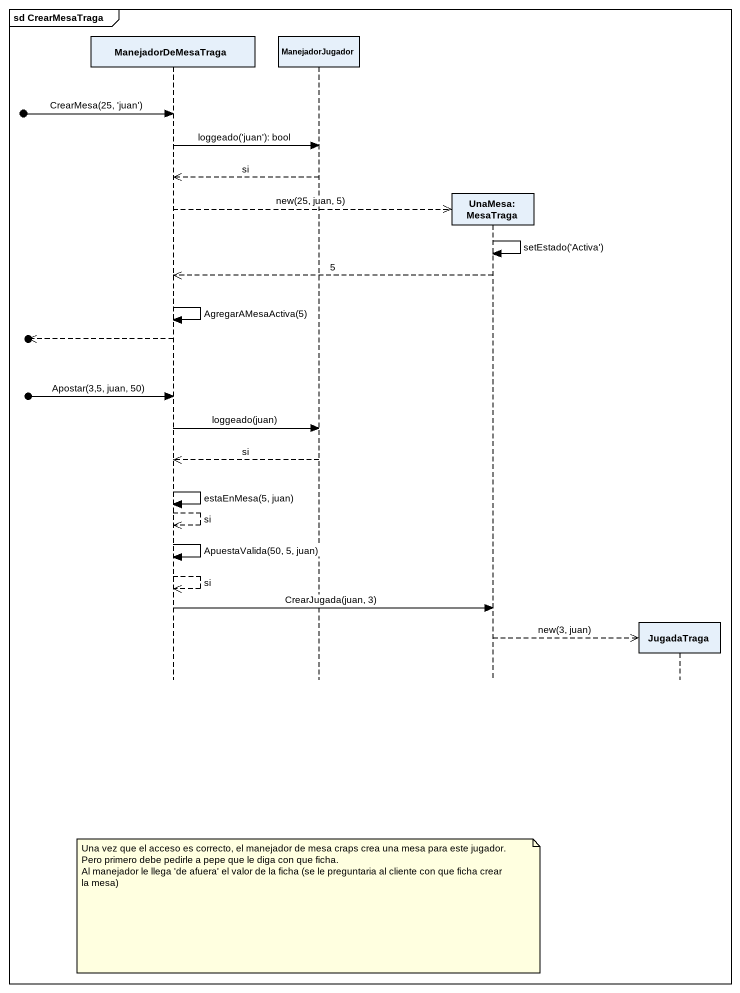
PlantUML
@startuml
mainframe sd CrearMesaTraga
hide footbox
participant ManejadorDeMesaTraga
participant ManejadorJugador
participant "UnaMesa: MesaTraga" as UnaMesa_MesaTraga
participant JugadaTraga

[o-> ManejadorDeMesaTraga : CrearMesa(25, 'juan')
ManejadorDeMesaTraga -> ManejadorJugador : loggeado('juan'): bool
ManejadorJugador -->> ManejadorDeMesaTraga : si
ManejadorDeMesaTraga -->> UnaMesa_MesaTraga ** : new(25, juan, 5)
UnaMesa_MesaTraga -> UnaMesa_MesaTraga : setEstado('Activa')
UnaMesa_MesaTraga -->> ManejadorDeMesaTraga : 5
ManejadorDeMesaTraga -> ManejadorDeMesaTraga : AgregarAMesaActiva(5)
[o<<-- ManejadorDeMesaTraga
[o-> ManejadorDeMesaTraga : Apostar(3,5, juan, 50)
ManejadorDeMesaTraga -> ManejadorJugador : loggeado(juan)
ManejadorJugador -->> ManejadorDeMesaTraga : si
ManejadorDeMesaTraga -> ManejadorDeMesaTraga : estaEnMesa(5, juan)
ManejadorDeMesaTraga -->> ManejadorDeMesaTraga : si
ManejadorDeMesaTraga -> ManejadorDeMesaTraga : ApuestaValida(50, 5, juan)
ManejadorDeMesaTraga -->> ManejadorDeMesaTraga : si
ManejadorDeMesaTraga -> UnaMesa_MesaTraga : CrearJugada(juan, 3)
UnaMesa_MesaTraga -->> JugadaTraga ** : new(3, juan)
note over ManejadorJugador
  Una vez que el acceso es correcto, el manejador de mesa craps crea una mesa para este jugador. Pero primero debe pedirle a pepe que le diga con que ficha.
  Al manejador le llega 'de afuera' el valor de la ficha (se le preguntaria al cliente con que ficha crear la mesa)
end note
@enduml
